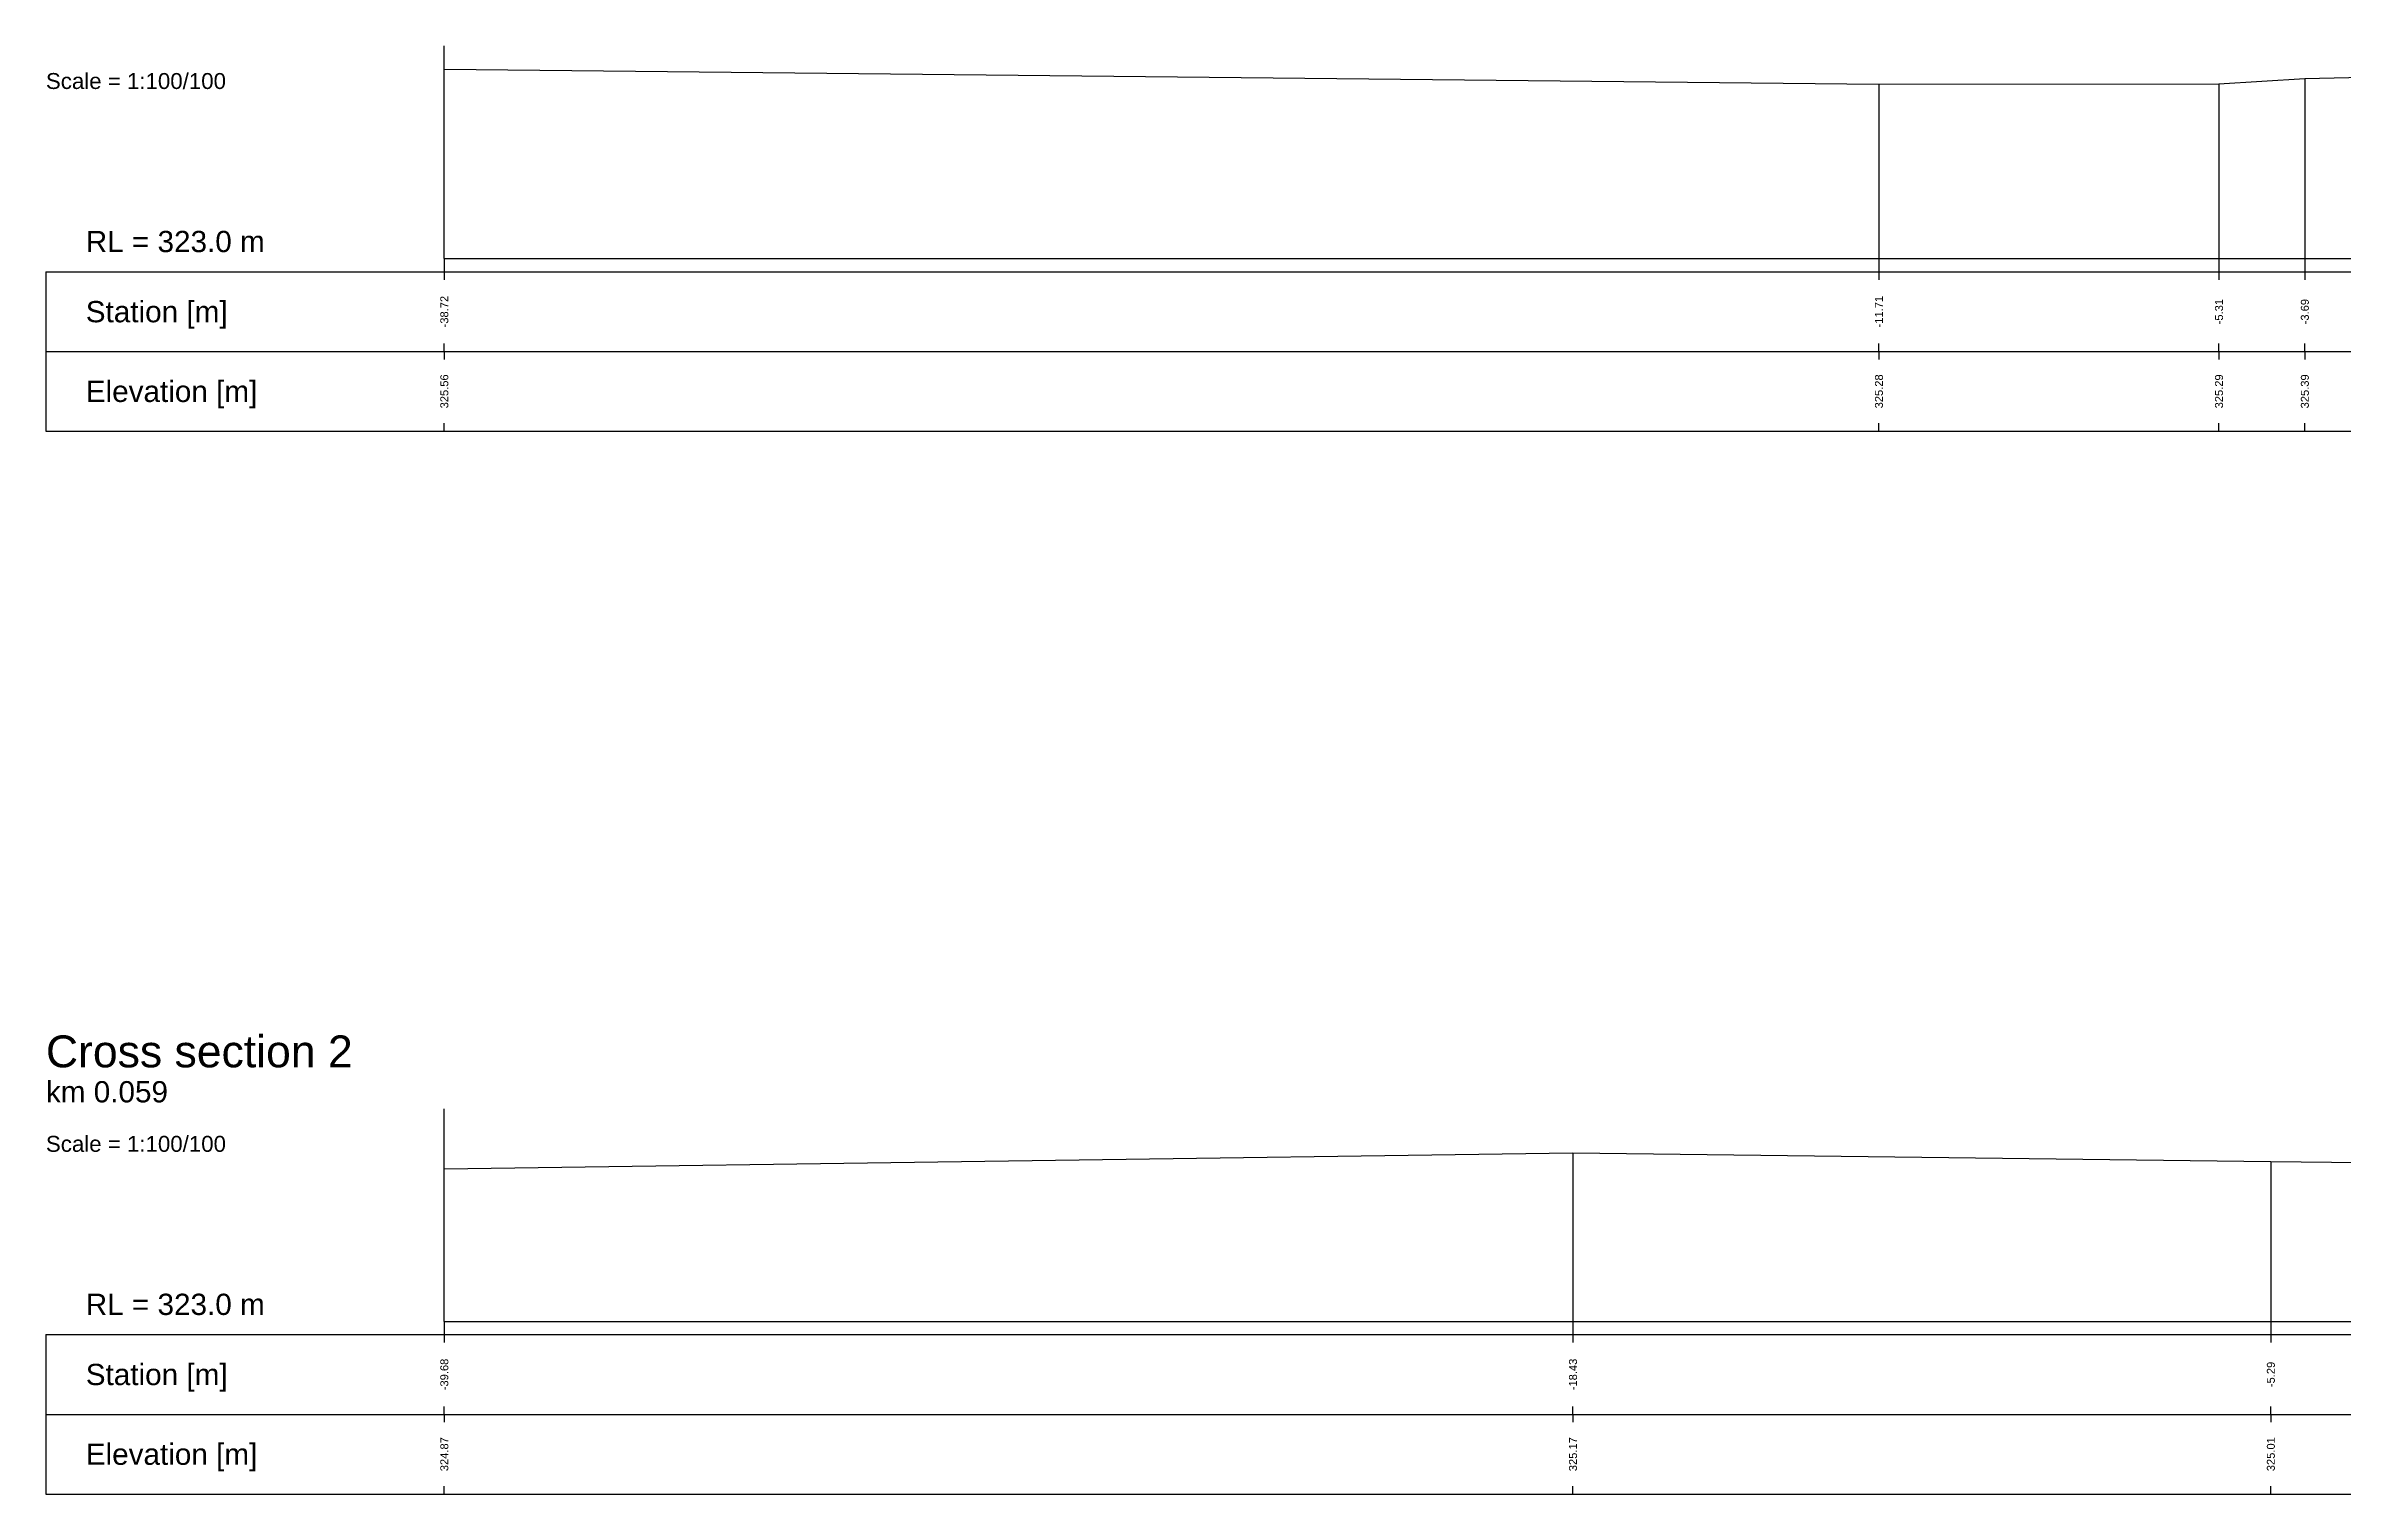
# Model space of a CAD drawing. Header units: millimetres. Extents: x -8 to 79, y -83 to 317.
# Drawn here: x -7.5 to 35.73, y -61.25 to -34 of the extents above; entities that cross this region are included whole.
import ezdxf
from ezdxf.enums import TextEntityAlignment as Align

# ---------------------------------------------------------------- set-up
doc = ezdxf.new("R2010")
doc.units = ezdxf.units.MM
doc.styles.get("Standard").update_dxf_attribs({"font": 'arial.ttf'})

msp = doc.modelspace()

# ---------------------------------------------------------------- linework, layer by layer
at = {"layer": 'band'}
for p, q in [((0, -38.25), (0, -38.4)), ((27.009, -38.25), (27.009, -38.4)), ((33.411, -38.25), (33.411, -38.4)), ((35.027, -38.25), (35.027, -38.4)), ((0, -39.75), (0, -39.6)), ((0, -39.75), (0, -39.9)), ((27.009, -39.75), (27.009, -39.6)), ((27.009, -39.75), (27.009, -39.9)), ((33.411, -39.75), (33.411, -39.6)), ((33.411, -39.75), (33.411, -39.9)), ((35.027, -39.75), (35.027, -39.6)), ((35.027, -39.75), (35.027, -39.9)), ((0, -41.25), (0, -41.1)), ((27.009, -41.25), (27.009, -41.1)), ((33.411, -41.25), (33.411, -41.1)), ((35.027, -41.25), (35.027, -41.1)), ((0, -58.25), (0, -58.4)), ((21.249, -58.25), (21.249, -58.4)), ((34.387, -58.25), (34.387, -58.4)), ((0, -59.75), (0, -59.6)), ((21.249, -59.75), (21.249, -59.6)), ((34.387, -59.75), (34.387, -59.6)), ((0, -59.75), (0, -59.9)), ((21.249, -59.75), (21.249, -59.9)), ((34.387, -59.75), (34.387, -59.9)), ((0, -61.25), (0, -61.1)), ((21.249, -61.25), (21.249, -61.1)), ((34.387, -61.25), (34.387, -61.1))]:
    msp.add_line(p, q, dxfattribs=at)
at = {"layer": 'frame'}
for p, q in [((0, -38), (0, -34)), ((0, -38), (72.45, -38)), ((-7.5, -38.25), (72.45, -38.25)), ((-7.5, -38.25), (-7.5, -39.75)), ((-7.5, -39.75), (72.45, -39.75)), ((-7.5, -39.75), (-7.5, -41.25)), ((-7.5, -41.25), (72.45, -41.25)), ((0, -58), (0, -54)), ((-7.5, -58.25), (71.823, -58.25)), ((-7.5, -58.25), (-7.5, -59.75)), ((0, -58), (71.823, -58)), ((-7.5, -59.75), (71.823, -59.75)), ((-7.5, -59.75), (-7.5, -61.25)), ((-7.5, -61.25), (71.823, -61.25))]:
    msp.add_line(p, q, dxfattribs=at)
at = {"layer": 'marker', "color": 253}
for p, q in [((27.009, -34.72), (27.009, -38)), ((33.411, -34.71), (33.411, -38)), ((35.027, -34.61), (35.027, -38)), ((0, -38), (0, -38.25)), ((27.009, -38), (27.009, -38.25)), ((33.411, -38), (33.411, -38.25)), ((35.027, -38), (35.027, -38.25)), ((21.249, -54.83), (21.249, -58)), ((34.387, -54.99), (34.387, -58)), ((0, -58), (0, -58.25)), ((21.249, -58), (21.249, -58.25)), ((34.387, -58), (34.387, -58.25))]:
    msp.add_line(p, q, dxfattribs=at)
at = {"layer": 'profile'}
for points in [[(0, -34.44), (27.009, -34.72), (33.411, -34.71), (35.027, -34.61), (36.133, -34.59), (37.227, -34.93), (37.697, -35.7), (38.23, -36.01), (38.363, -36.09), (38.71, -36.11), (38.987, -36.09), (39.047, -36.04), (39.751, -35.63), (40.218, -35.1), (41.196, -34.64), (41.9, -34.57), (43.131, -34.46), (46.281, -34.63), (50.982, -34.75), (72.45, -34.67)], [(0, -55.13), (21.249, -54.83), (34.387, -54.99), (36.102, -55.01), (37.887, -55.79), (38.881, -56.58), (39.263, -56.69), (39.68, -56.75), (40.482, -56.58), (42.444, -55.44), (44.196, -54.91), (46.388, -54.75), (57.797, -55.07), (71.823, -55)]]:
    msp.add_lwpolyline(points, dxfattribs=at)

# ---------------------------------------------------------------- texts
for s, height, p in [('Scale = 1:100/100', 0.3, (-7.5, -34.9)), ('RL = 323.0 m', 0.4, (-6.75, -38)), ('Cross section 2', 0.6, (-7.5, -53.4)), ('km 0.059', 0.4, (-7.5, -54)), ('Scale = 1:100/100', 0.3, (-7.5, -54.9)), ('RL = 323.0 m', 0.4, (-6.75, -58))]:
    msp.add_text(s, height=height).set_placement(p, align=Align.BOTTOM_LEFT)
for s, p in [('Station [m]', (-6.75, -39)), ('Elevation [m]', (-6.75, -40.5)), ('Station [m]', (-6.75, -59)), ('Elevation [m]', (-6.75, -60.5))]:
    msp.add_text(s, height=0.4).set_placement(p, align=Align.MIDDLE_LEFT)
for s, p in [('-38.72', (0, -39)), ('-11.71', (27.009, -39)), ('-5.31', (33.411, -39)), ('-3.69', (35.027, -39)), ('325.56', (0, -40.5)), ('325.28', (27.009, -40.5)), ('325.29', (33.411, -40.5)), ('325.39', (35.027, -40.5)), ('-39.68', (0, -59)), ('-18.43', (21.249, -59)), ('-5.29', (34.387, -59)), ('324.87', (0, -60.5)), ('325.17', (21.249, -60.5)), ('325.01', (34.387, -60.5))]:
    msp.add_text(s, height=0.15, rotation=90).set_placement(p, align=Align.MIDDLE)

doc.saveas('drawing.dxf')
